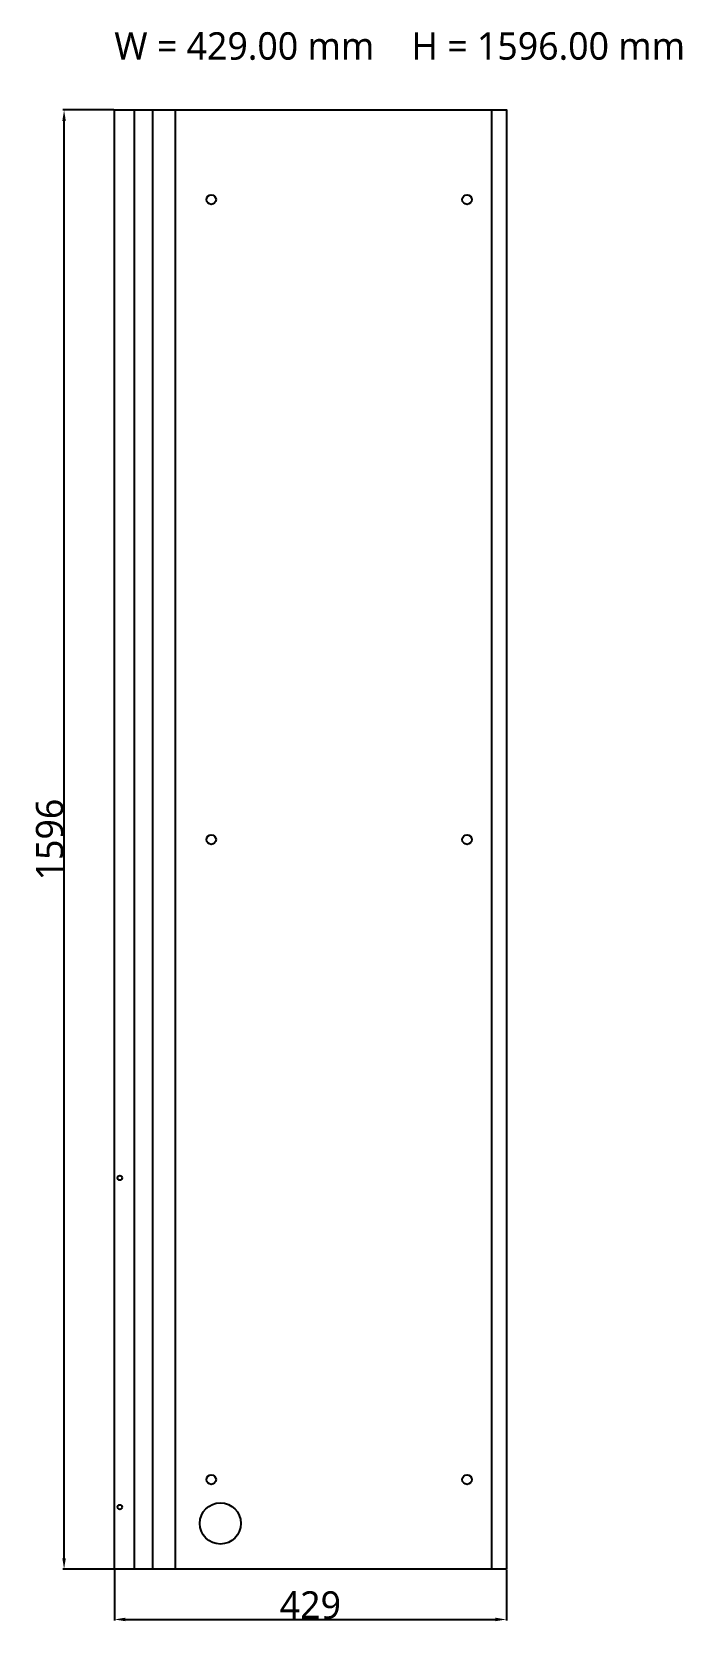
# Model space of a CAD drawing. Header units: millimetres. Extents: x -90 to 621, y 710 to 2450.
import ezdxf

# ---------------------------------------------------------------- set-up
doc = ezdxf.new("R2010")
doc.units = ezdxf.units.MM
doc.header["$MEASUREMENT"] = 0
doc.header["$PDMODE"] = 35
doc.layers.get('0').update_dxf_attribs({"linetype": 'CONTINUOUS'})
doc.layers.get('DEFPOINTS').update_dxf_attribs({"linetype": 'CONTINUOUS'})
for name, color, linetype in [('BEND', 5, 'CONTINUOUS'), ('BLIND_HOLE', 1, 'CONTINUOUS'), ('CHECK', 2, 'CONTINUOUS'), ('CUTTING', 3, 'CONTINUOUS')]:
    doc.layers.add(name, color=color, linetype=linetype)
doc.styles.get("Standard").update_dxf_attribs({"font": 'msjh.ttc', "bigfont": 'cht.shx'})
doc.dimstyles.new('EZDXF', dxfattribs={"dimtxt": 30, "dimasz": 12, "dimexe": 1.25, "dimexo": 0.625, "dimtad": 1, "dimcen": 2.5, "dimazin": 3, "dimtfac": 1, "dimtmove": 0, "dimatfit": 3})

# ---------------------------------------------------------------- blocks, each defined once
blk = doc.blocks.new('_CLOSEDFILLED')
at = {"color": 0, "linetype": 'BYBLOCK'}
blk.add_solid([(-1, 0.16), (0, 0), (-1, -0.16)], dxfattribs=at)
blk = doc.blocks.new('*D4')
at = {"color": 0}
for p, q in [((0, 768.375), (0, 712.75)), ((429, 768.375), (429, 712.75)), ((12, 714), (417, 714))]:
    blk.add_line(p, q, dxfattribs=at)
at = {"layer": 'Defpoints'}
for p in [(0, 769), (429, 769), (0, 714)]:
    blk.add_point(p, dxfattribs=at)
at = {"layer": 'CHECK', "color": 0, "xscale": 12, "yscale": 12, "rotation": 180}
blk.add_blockref('_CLOSEDFILLED', (0, 714), dxfattribs=at)
at = {"layer": 'CHECK', "color": 0, "xscale": 12, "yscale": 12}
blk.add_blockref('_CLOSEDFILLED', (429, 714), dxfattribs=at)
at = {"layer": 'CHECK', "color": 0, "insert": (214.5, 729.625), "char_height": 30, "attachment_point": 5}
blk.add_mtext('429', dxfattribs=at)
blk = doc.blocks.new('*D5')
at = {"color": 0}
for p, q in [((-0.625, 2365), (-56.25, 2365)), ((-55, 781), (-55, 2353)), ((-0.625, 769), (-56.25, 769))]:
    blk.add_line(p, q, dxfattribs=at)
at = {"layer": 'Defpoints'}
for p in [(0, 2365), (-55, 769), (0, 769)]:
    blk.add_point(p, dxfattribs=at)
at = {"layer": 'CHECK', "color": 0, "xscale": 12, "yscale": 12}
for p, rotation in [((-55, 2365), 90), ((-55, 769), 270)]:
    blk.add_blockref('_CLOSEDFILLED', p, dxfattribs=dict(at, rotation=rotation))
at = {"layer": 'CHECK', "color": 0, "insert": (-70.625, 1567), "char_height": 30, "attachment_point": 5, "rotation": 90}
blk.add_mtext('1596', dxfattribs=at)

msp = doc.modelspace()

# ---------------------------------------------------------------- linework, layer by layer
at = {"layer": 'BEND', "color": 5, "linetype": 'CONTINUOUS'}
for p, q in [((22, 769), (22, 2365)), ((42, 769), (42, 2365)), ((67, 769), (67, 2365)), ((413, 769), (413, 2365))]:
    msp.add_line(p, q, dxfattribs=at)
at = {"layer": 'BLIND_HOLE', "color": 1, "linetype": 'CONTINUOUS'}
msp.add_circle((116, 819), 22.5, dxfattribs=at)
at = {"layer": 'CUTTING', "color": 3, "linetype": 'CONTINUOUS'}
msp.add_lwpolyline([(429, 769), (0, 769), (0, 2365), (429, 2365)], close=True, dxfattribs=at)
at = {"layer": 'CUTTING'}
for centre in [(106, 2267), (386, 2267), (106, 1567), (386, 1567)]:
    msp.add_circle(centre, 5.25, dxfattribs=at)
at = {"layer": 'CUTTING', "color": 3, "linetype": 'CONTINUOUS'}
for centre, radius in [((6, 1197), 2.55), ((106, 867), 5.25), ((386, 867), 5.25), ((6, 837), 2.55)]:
    msp.add_circle(centre, radius, dxfattribs=at)

# ---------------------------------------------------------------- texts
at = {"layer": 'CHECK', "color": 2}
msp.add_text('W = 429.00 mm    H = 1596.00 mm', height=30, dxfattribs=at).set_placement((0, 2420))

# ---------------------------------------------------------------- dimensions: what is measured, and where the dimension line sits
dim = msp.add_linear_dim(base=(-55, 769), p1=(0, 769), p2=(0, 2365), angle=90, text='1596.00', dimstyle='EZDXF', override={"dimtxt": 30, "dimtad": 1}, dxfattribs=at)
dim.commit()
dim.dimension.update_dxf_attribs({"geometry": '*D5', "text_midpoint": (-70.625, 1567)})
dim = msp.add_linear_dim(base=(0, 714), p1=(0, 769), p2=(429, 769), text='429.00', dimstyle='EZDXF', override={"dimtxt": 30, "dimtad": 1}, dxfattribs=at)
dim.commit()
dim.dimension.update_dxf_attribs({"geometry": '*D4', "text_midpoint": (214.5, 729.625)})

doc.saveas('drawing.dxf')
